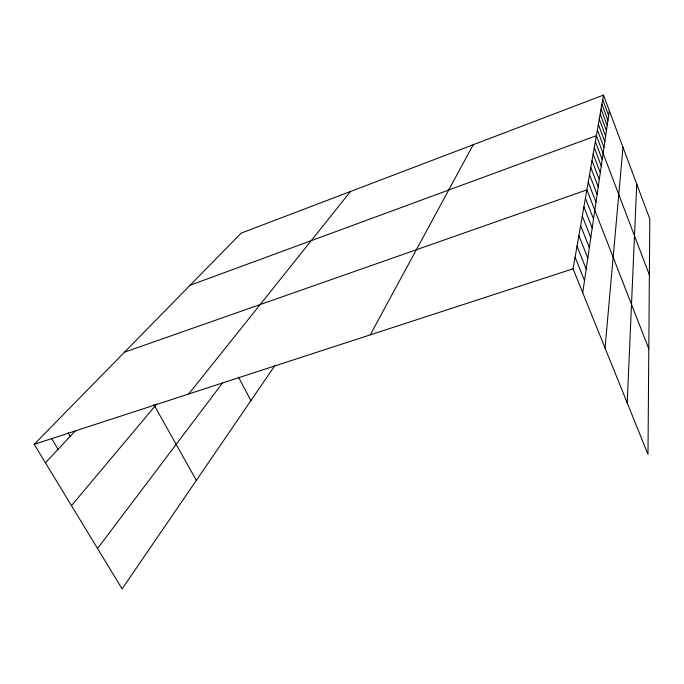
<?xml version="1.0" encoding="UTF-8"?>
<svg xmlns="http://www.w3.org/2000/svg" width="684" height="684" viewBox="0 0 684 684"><rect width="100%" height="100%" fill="white"/><g stroke="black" fill="none" stroke-linecap="round" stroke-linejoin="round"><path stroke-width="1.03" d="M627.211 402.893L636.744 184.073M605.032 347.985L622.996 147.291M582.734 292.761L609.359 110.774M603.493 95.093L649.8 219L647.987 454.347L573.055 268.803L603.493 95.093L241.144 233.15L34.2 444.318L122.103 588.907L274.754 365.769M370.258 334.861L473.243 144.717M97.538 548.5L222.505 382.989M188.707 393.993L350.507 191.477M71.478 505.638L156.807 403.988M45.443 462.803L75.266 430.903M190.049 285.279L596.38 135.671L649.372 274.942M124.488 352.183L586.881 189.895L648.8 348.763M34.2 444.318L573.055 268.803M51.514 438.384L58.072 449.303M68.058 432.767L70.178 436.341M153.84 404.543L196.342 480.39M238.545 377.175L250.917 400.619M575.09 257.184L584.512 280.611M577.031 246.137L586.197 269.068M578.869 235.621L587.804 258.082M580.622 225.609L589.334 247.608M582.298 216.067L590.796 237.622M583.897 206.944L592.19 228.08M585.418 198.232L593.532 218.957M588.24 182.141L595.995 202.105M589.548 174.702L597.132 194.307M592.002 160.689L599.287 179.618M590.796 167.554L598.226 186.817M594.276 147.71L601.27 166.015M593.156 154.08L600.296 172.684M595.345 141.588L602.211 159.586M598.346 124.471L604.844 141.631M597.38 129.977L603.998 147.402M600.176 114.023L606.443 130.661M599.278 119.161L605.656 136.048M601.886 104.25L607.948 120.393M601.048 109.055L607.212 125.446M602.707 99.599L608.666 115.51"/></g></svg>
